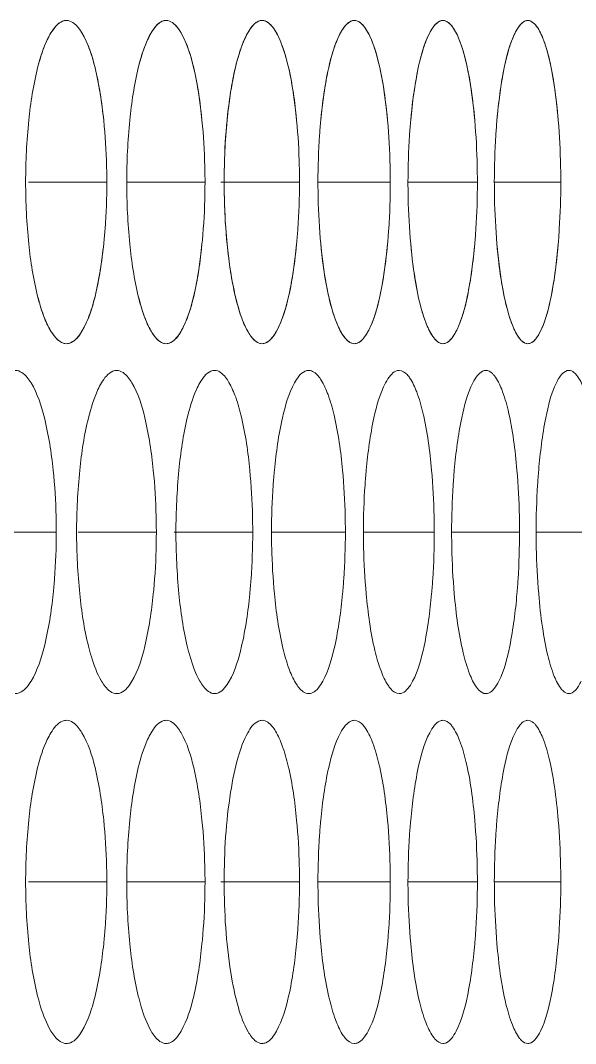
# Model space of a CAD drawing. Header units: millimetres. Extents: x 1177 to 4147, y 93 to 2194.
# Drawn here: x 2897.37 to 2907.68, y 1369.09 to 1388.08 of the extents above; entities that cross this region are included whole.
import ezdxf

# ---------------------------------------------------------------- set-up
doc = ezdxf.new("R2010")
doc.units = ezdxf.units.MM
doc.header["$LTSCALE"] = 0.1
doc.layers.add('标注', color=251, linetype='Continuous', lineweight=9)

msp = doc.modelspace()

# ---------------------------------------------------------------- linework, layer by layer
at = {"layer": '标注'}
for p, q in [((2897.516, 1385.078), (2898.97, 1385.078)), ((2897.516, 1385.078), (2898.97, 1385.078)), ((2899.337, 1385.078), (2900.794, 1385.078)), ((2899.337, 1385.078), (2900.794, 1385.078)), ((2901.089, 1385.078), (2902.549, 1385.078)), ((2901.089, 1385.078), (2902.549, 1385.078)), ((2902.892, 1385.078), (2904.235, 1385.078)), ((2902.892, 1385.078), (2904.235, 1385.078)), ((2904.564, 1385.078), (2905.853, 1385.078)), ((2904.564, 1385.078), (2905.853, 1385.078)), ((2906.168, 1385.078), (2907.402, 1385.078)), ((2906.168, 1385.078), (2907.402, 1385.078)), ((2896.581, 1378.582), (2898.032, 1378.582)), ((2898.435, 1378.582), (2899.89, 1378.582)), ((2900.221, 1378.582), (2901.68, 1378.582)), ((2902.029, 1378.582), (2903.401, 1378.582)), ((2903.736, 1378.582), (2905.053, 1378.582)), ((2905.375, 1378.582), (2906.636, 1378.582)), ((2906.944, 1378.582), (2908.15, 1378.582)), ((2897.516, 1372.087), (2898.97, 1372.087)), ((2899.337, 1372.087), (2900.794, 1372.087)), ((2901.089, 1372.087), (2902.549, 1372.087)), ((2902.892, 1372.087), (2904.235, 1372.087)), ((2904.564, 1372.087), (2905.853, 1372.087)), ((2906.168, 1372.087), (2907.402, 1372.087))]:
    msp.add_line(p, q, dxfattribs=at)
for points, knots in [([(2898.221, 1388.078), (2898.098, 1388.078), (2897.922, 1387.86), (2897.786, 1387.55), (2897.717, 1387.324), (2897.685, 1387.198)], [0, 0, 0, 0, 0.347958, 0.635186, 1, 1, 1, 1]), ([(2898.221, 1388.078), (2898.196, 1388.078), (2898.069, 1388.048), (2897.985, 1387.933), (2897.932, 1387.846)], [0, 0, 0, 0, 0.197833, 1, 1, 1, 1]), ([(2898.912, 1386.225), (2898.886, 1386.478), (2898.822, 1386.933), (2898.692, 1387.455), (2898.553, 1387.775), (2898.439, 1387.966), (2898.306, 1388.078), (2898.221, 1388.078)], [0, 0, 0, 0, 0.371587, 0.6686, 0.783763, 0.876035, 1, 1, 1, 1]), ([(2898.509, 1387.846), (2898.488, 1387.88), (2898.42, 1387.982), (2898.306, 1388.078), (2898.221, 1388.078)], [0, 0, 0, 0, 0.322669, 1, 1, 1, 1]), ([(2900.072, 1388.078), (2899.951, 1388.078), (2899.783, 1387.858), (2899.653, 1387.55), (2899.586, 1387.324), (2899.555, 1387.198)], [0, 0, 0, 0, 0.344008, 0.632418, 1, 1, 1, 1]), ([(2900.072, 1388.078), (2900.048, 1388.078), (2899.923, 1388.047), (2899.844, 1387.932), (2899.794, 1387.846)], [0, 0, 0, 0, 0.195078, 1, 1, 1, 1]), ([(2900.738, 1386.225), (2900.713, 1386.478), (2900.652, 1386.932), (2900.526, 1387.455), (2900.392, 1387.775), (2900.283, 1387.964), (2900.155, 1388.078), (2900.072, 1388.078)], [0, 0, 0, 0, 0.373536, 0.671578, 0.786749, 0.87859, 1, 1, 1, 1]), ([(2900.349, 1387.846), (2900.329, 1387.88), (2900.265, 1387.981), (2900.155, 1388.078), (2900.072, 1388.078)], [0, 0, 0, 0, 0.32596, 1, 1, 1, 1]), ([(2901.855, 1388.078), (2901.737, 1388.078), (2901.575, 1387.855), (2901.451, 1387.55), (2901.345, 1387.174), (2901.262, 1386.726), (2901.175, 1386.018), (2901.15, 1385.461), (2901.15, 1385.078)], [0, 0, 0, 0, 0.111545, 0.206545, 0.328035, 0.473731, 0.638415, 1, 1, 1, 1]), ([(2901.855, 1388.078), (2901.832, 1388.078), (2901.71, 1388.046), (2901.635, 1387.931), (2901.587, 1387.846)], [0, 0, 0, 0, 0.192149, 1, 1, 1, 1]), ([(2902.496, 1386.225), (2902.472, 1386.478), (2902.412, 1386.932), (2902.292, 1387.454), (2902.163, 1387.775), (2902.059, 1387.962), (2901.935, 1388.078), (2901.855, 1388.078)], [0, 0, 0, 0, 0.375478, 0.674554, 0.789741, 0.881162, 1, 1, 1, 1]), ([(2902.104, 1387.876), (2902.086, 1387.906), (2902.027, 1387.994), (2901.928, 1388.078), (2901.855, 1388.078)], [0, 0, 0, 0, 0.323826, 1, 1, 1, 1]), ([(2903.569, 1388.078), (2903.49, 1388.078), (2903.371, 1387.961), (2903.271, 1387.775), (2903.145, 1387.453), (2903.027, 1386.932), (2902.968, 1386.478), (2902.944, 1386.225)], [0, 0, 0, 0, 0.116497, 0.207648, 0.322936, 0.622968, 1, 1, 1, 1]), ([(2903.569, 1388.078), (2903.546, 1388.078), (2903.482, 1388.061), (2903.39, 1387.978), (2903.338, 1387.895), (2903.311, 1387.846)], [0, 0, 0, 0, 0.187277, 0.53264, 1, 1, 1, 1]), ([(2904.184, 1386.225), (2904.161, 1386.478), (2904.104, 1386.931), (2903.989, 1387.453), (2903.865, 1387.775), (2903.766, 1387.961), (2903.647, 1388.078), (2903.569, 1388.078)], [0, 0, 0, 0, 0.377411, 0.677525, 0.792735, 0.883746, 1, 1, 1, 1]), ([(2903.782, 1387.918), (2903.766, 1387.942), (2903.714, 1388.014), (2903.63, 1388.078), (2903.569, 1388.078)], [0, 0, 0, 0, 0.31799, 1, 1, 1, 1]), ([(2905.214, 1388.078), (2905.138, 1388.078), (2905.023, 1387.959), (2904.928, 1387.774), (2904.807, 1387.452), (2904.694, 1386.931), (2904.638, 1386.478), (2904.615, 1386.225)], [0, 0, 0, 0, 0.113909, 0.204659, 0.319975, 0.621044, 1, 1, 1, 1]), ([(2905.214, 1388.078), (2905.192, 1388.078), (2905.13, 1388.061), (2905.042, 1387.977), (2904.993, 1387.895), (2904.967, 1387.846)], [0, 0, 0, 0, 0.184004, 0.528262, 1, 1, 1, 1]), ([(2905.804, 1386.225), (2905.782, 1386.478), (2905.727, 1386.931), (2905.617, 1387.452), (2905.498, 1387.774), (2905.404, 1387.959), (2905.29, 1388.078), (2905.214, 1388.078)], [0, 0, 0, 0, 0.379331, 0.680485, 0.795727, 0.886339, 1, 1, 1, 1]), ([(2905.391, 1387.958), (2905.378, 1387.976), (2905.333, 1388.032), (2905.264, 1388.078), (2905.214, 1388.078)], [0, 0, 0, 0, 0.310426, 1, 1, 1, 1]), ([(2906.79, 1388.078), (2906.716, 1388.078), (2906.607, 1387.957), (2906.517, 1387.774), (2906.4, 1387.452), (2906.292, 1386.931), (2906.238, 1386.478), (2906.217, 1386.225)], [0, 0, 0, 0, 0.111317, 0.201676, 0.317029, 0.619135, 1, 1, 1, 1]), ([(2906.79, 1388.078), (2906.77, 1388.078), (2906.709, 1388.06), (2906.625, 1387.976), (2906.578, 1387.895), (2906.554, 1387.846)], [0, 0, 0, 0, 0.180528, 0.523661, 1, 1, 1, 1]), ([(2907.355, 1386.225), (2907.334, 1386.478), (2907.281, 1386.931), (2907.176, 1387.451), (2907.062, 1387.774), (2906.973, 1387.956), (2906.864, 1388.078), (2906.79, 1388.078)], [0, 0, 0, 0, 0.381235, 0.683429, 0.79871, 0.888936, 1, 1, 1, 1]), ([(2906.932, 1387.995), (2906.921, 1388.007), (2906.883, 1388.047), (2906.829, 1388.078), (2906.79, 1388.078)], [0, 0, 0, 0, 0.300787, 1, 1, 1, 1]), ([(2897.932, 1387.846), (2897.907, 1387.805), (2897.799, 1387.6), (2897.73, 1387.376), (2897.685, 1387.198)], [0, 0, 0, 0, 0.205443, 1, 1, 1, 1]), ([(2898.912, 1386.225), (2898.879, 1386.552), (2898.796, 1387.104), (2898.628, 1387.648), (2898.509, 1387.846)], [0, 0, 0, 0, 0.588138, 1, 1, 1, 1]), ([(2899.794, 1387.846), (2899.77, 1387.805), (2899.665, 1387.599), (2899.599, 1387.376), (2899.555, 1387.198)], [0, 0, 0, 0, 0.204755, 1, 1, 1, 1]), ([(2900.738, 1386.225), (2900.706, 1386.552), (2900.626, 1387.103), (2900.464, 1387.647), (2900.349, 1387.846)], [0, 0, 0, 0, 0.588987, 1, 1, 1, 1]), ([(2901.587, 1387.846), (2901.507, 1387.705), (2901.379, 1387.339), (2901.196, 1386.417), (2901.15, 1385.635), (2901.15, 1385.078)], [0, 0, 0, 0, 0.171591, 0.407652, 1, 1, 1, 1]), ([(2902.496, 1386.225), (2902.464, 1386.561), (2902.401, 1387.028), (2902.247, 1387.577), (2902.156, 1387.79), (2902.104, 1387.876)], [0, 0, 0, 0, 0.594383, 0.823753, 1, 1, 1, 1]), ([(2903.311, 1387.846), (2903.202, 1387.646), (2903.051, 1387.101), (2902.975, 1386.552), (2902.944, 1386.225)], [0, 0, 0, 0, 0.409673, 1, 1, 1, 1]), ([(2904.184, 1386.225), (2904.152, 1386.576), (2904.09, 1387.06), (2903.931, 1387.622), (2903.836, 1387.836), (2903.782, 1387.918)], [0, 0, 0, 0, 0.603559, 0.830818, 1, 1, 1, 1]), ([(2904.967, 1387.846), (2904.862, 1387.645), (2904.717, 1387.1), (2904.644, 1386.551), (2904.615, 1386.225)], [0, 0, 0, 0, 0.408883, 1, 1, 1, 1]), ([(2905.804, 1386.225), (2905.772, 1386.591), (2905.71, 1387.092), (2905.546, 1387.668), (2905.448, 1387.881), (2905.391, 1387.958)], [0, 0, 0, 0, 0.613931, 0.838792, 1, 1, 1, 1]), ([(2906.554, 1387.846), (2906.453, 1387.644), (2906.315, 1387.099), (2906.245, 1386.551), (2906.217, 1386.225)], [0, 0, 0, 0, 0.408118, 1, 1, 1, 1]), ([(2907.355, 1386.225), (2907.337, 1386.431), (2907.296, 1386.812), (2907.205, 1387.324), (2907.092, 1387.712), (2906.992, 1387.924), (2906.932, 1387.995)], [0, 0, 0, 0, 0.338668, 0.625811, 0.847843, 1, 1, 1, 1]), ([(2897.685, 1387.198), (2897.604, 1386.879), (2897.497, 1386.172), (2897.462, 1385.46), (2897.462, 1385.078)], [0, 0, 0, 0, 0.462235, 1, 1, 1, 1]), ([(2897.685, 1387.198), (2897.604, 1386.879), (2897.497, 1386.172), (2897.462, 1385.46), (2897.462, 1385.078)], [0, 0, 0, 0, 0.462235, 1, 1, 1, 1]), ([(2899.555, 1387.198), (2899.477, 1386.879), (2899.375, 1386.172), (2899.34, 1385.46), (2899.34, 1385.078)], [0, 0, 0, 0, 0.462016, 1, 1, 1, 1]), ([(2899.555, 1387.198), (2899.477, 1386.879), (2899.375, 1386.172), (2899.34, 1385.46), (2899.34, 1385.078)], [0, 0, 0, 0, 0.462016, 1, 1, 1, 1]), ([(2898.97, 1385.078), (2898.97, 1385.176), (2898.965, 1385.558), (2898.942, 1385.941), (2898.912, 1386.225)], [0, 0, 0, 0, 0.255777, 1, 1, 1, 1]), ([(2898.97, 1385.078), (2898.97, 1385.176), (2898.965, 1385.558), (2898.942, 1385.941), (2898.912, 1386.225)], [0, 0, 0, 0, 0.255777, 1, 1, 1, 1]), ([(2900.794, 1385.078), (2900.794, 1385.176), (2900.789, 1385.558), (2900.766, 1385.941), (2900.738, 1386.225)], [0, 0, 0, 0, 0.255803, 1, 1, 1, 1]), ([(2900.794, 1385.078), (2900.794, 1385.176), (2900.789, 1385.558), (2900.766, 1385.941), (2900.738, 1386.225)], [0, 0, 0, 0, 0.255803, 1, 1, 1, 1]), ([(2902.549, 1385.078), (2902.549, 1385.176), (2902.544, 1385.558), (2902.523, 1385.941), (2902.496, 1386.225)], [0, 0, 0, 0, 0.255828, 1, 1, 1, 1]), ([(2902.549, 1385.078), (2902.549, 1385.176), (2902.544, 1385.558), (2902.523, 1385.941), (2902.496, 1386.225)], [0, 0, 0, 0, 0.255828, 1, 1, 1, 1]), ([(2902.944, 1386.225), (2902.936, 1386.133), (2902.905, 1385.751), (2902.892, 1385.368), (2902.892, 1385.078)], [0, 0, 0, 0, 0.242063, 1, 1, 1, 1]), ([(2902.944, 1386.225), (2902.936, 1386.133), (2902.905, 1385.751), (2902.892, 1385.368), (2902.892, 1385.078)], [0, 0, 0, 0, 0.242063, 1, 1, 1, 1]), ([(2904.235, 1385.078), (2904.235, 1385.176), (2904.231, 1385.558), (2904.21, 1385.941), (2904.184, 1386.225)], [0, 0, 0, 0, 0.255852, 1, 1, 1, 1]), ([(2904.235, 1385.078), (2904.235, 1385.176), (2904.231, 1385.558), (2904.21, 1385.941), (2904.184, 1386.225)], [0, 0, 0, 0, 0.255852, 1, 1, 1, 1]), ([(2904.615, 1386.225), (2904.606, 1386.133), (2904.577, 1385.751), (2904.564, 1385.368), (2904.564, 1385.078)], [0, 0, 0, 0, 0.242024, 1, 1, 1, 1]), ([(2904.615, 1386.225), (2904.606, 1386.133), (2904.577, 1385.751), (2904.564, 1385.368), (2904.564, 1385.078)], [0, 0, 0, 0, 0.242024, 1, 1, 1, 1]), ([(2905.853, 1385.078), (2905.853, 1385.176), (2905.849, 1385.558), (2905.829, 1385.941), (2905.804, 1386.225)], [0, 0, 0, 0, 0.255875, 1, 1, 1, 1]), ([(2905.853, 1385.078), (2905.853, 1385.176), (2905.849, 1385.558), (2905.829, 1385.941), (2905.804, 1386.225)], [0, 0, 0, 0, 0.255875, 1, 1, 1, 1]), ([(2906.217, 1386.225), (2906.209, 1386.133), (2906.18, 1385.751), (2906.168, 1385.368), (2906.168, 1385.078)], [0, 0, 0, 0, 0.241986, 1, 1, 1, 1]), ([(2906.217, 1386.225), (2906.209, 1386.133), (2906.18, 1385.751), (2906.168, 1385.368), (2906.168, 1385.078)], [0, 0, 0, 0, 0.241986, 1, 1, 1, 1]), ([(2907.402, 1385.078), (2907.402, 1385.176), (2907.398, 1385.558), (2907.379, 1385.941), (2907.355, 1386.225)], [0, 0, 0, 0, 0.255897, 1, 1, 1, 1]), ([(2907.402, 1385.078), (2907.402, 1385.176), (2907.398, 1385.558), (2907.379, 1385.941), (2907.355, 1386.225)], [0, 0, 0, 0, 0.255897, 1, 1, 1, 1]), ([(2897.462, 1385.078), (2897.462, 1384.695), (2897.497, 1383.983), (2897.604, 1383.276), (2897.685, 1382.957)], [0, 0, 0, 0, 0.537765, 1, 1, 1, 1]), ([(2897.462, 1385.078), (2897.462, 1384.695), (2897.497, 1383.983), (2897.604, 1383.276), (2897.685, 1382.957)], [0, 0, 0, 0, 0.537765, 1, 1, 1, 1]), ([(2898.912, 1383.93), (2898.922, 1384.023), (2898.956, 1384.404), (2898.97, 1384.787), (2898.97, 1385.078)], [0, 0, 0, 0, 0.242158, 1, 1, 1, 1]), ([(2898.912, 1383.93), (2898.922, 1384.023), (2898.956, 1384.404), (2898.97, 1384.787), (2898.97, 1385.078)], [0, 0, 0, 0, 0.242158, 1, 1, 1, 1]), ([(2899.34, 1385.078), (2899.34, 1384.695), (2899.375, 1383.983), (2899.477, 1383.276), (2899.555, 1382.957)], [0, 0, 0, 0, 0.537984, 1, 1, 1, 1]), ([(2899.34, 1385.078), (2899.34, 1384.695), (2899.375, 1383.983), (2899.477, 1383.276), (2899.555, 1382.957)], [0, 0, 0, 0, 0.537984, 1, 1, 1, 1]), ([(2900.738, 1383.93), (2900.747, 1384.023), (2900.78, 1384.404), (2900.794, 1384.787), (2900.794, 1385.078)], [0, 0, 0, 0, 0.242115, 1, 1, 1, 1]), ([(2900.738, 1383.93), (2900.747, 1384.023), (2900.78, 1384.404), (2900.794, 1384.787), (2900.794, 1385.078)], [0, 0, 0, 0, 0.242115, 1, 1, 1, 1]), ([(2901.15, 1385.078), (2901.15, 1384.516), (2901.197, 1383.728), (2901.383, 1382.801), (2901.513, 1382.435), (2901.594, 1382.297)], [0, 0, 0, 0, 0.594289, 0.829953, 1, 1, 1, 1]), ([(2901.15, 1385.078), (2901.15, 1384.695), (2901.175, 1384.137), (2901.262, 1383.429), (2901.345, 1382.981), (2901.451, 1382.606), (2901.575, 1382.3), (2901.737, 1382.078), (2901.855, 1382.078)], [0, 0, 0, 0, 0.361585, 0.526269, 0.671965, 0.793455, 0.888455, 1, 1, 1, 1]), ([(2902.496, 1383.93), (2902.504, 1384.023), (2902.536, 1384.404), (2902.549, 1384.787), (2902.549, 1385.078)], [0, 0, 0, 0, 0.242073, 1, 1, 1, 1]), ([(2902.496, 1383.93), (2902.504, 1384.023), (2902.536, 1384.404), (2902.549, 1384.787), (2902.549, 1385.078)], [0, 0, 0, 0, 0.242073, 1, 1, 1, 1]), ([(2902.892, 1385.078), (2902.892, 1384.98), (2902.896, 1384.597), (2902.917, 1384.214), (2902.944, 1383.93)], [0, 0, 0, 0, 0.255833, 1, 1, 1, 1]), ([(2902.892, 1385.078), (2902.892, 1384.98), (2902.896, 1384.597), (2902.917, 1384.214), (2902.944, 1383.93)], [0, 0, 0, 0, 0.255833, 1, 1, 1, 1]), ([(2904.184, 1383.93), (2904.193, 1384.023), (2904.223, 1384.404), (2904.235, 1384.787), (2904.235, 1385.078)], [0, 0, 0, 0, 0.242033, 1, 1, 1, 1]), ([(2904.184, 1383.93), (2904.193, 1384.023), (2904.223, 1384.404), (2904.235, 1384.787), (2904.235, 1385.078)], [0, 0, 0, 0, 0.242033, 1, 1, 1, 1]), ([(2904.564, 1385.078), (2904.564, 1384.98), (2904.569, 1384.597), (2904.589, 1384.214), (2904.615, 1383.93)], [0, 0, 0, 0, 0.255857, 1, 1, 1, 1]), ([(2904.564, 1385.078), (2904.564, 1384.98), (2904.569, 1384.597), (2904.589, 1384.214), (2904.615, 1383.93)], [0, 0, 0, 0, 0.255857, 1, 1, 1, 1]), ([(2905.804, 1383.93), (2905.812, 1384.023), (2905.841, 1384.404), (2905.853, 1384.787), (2905.853, 1385.078)], [0, 0, 0, 0, 0.241995, 1, 1, 1, 1]), ([(2905.804, 1383.93), (2905.812, 1384.023), (2905.841, 1384.404), (2905.853, 1384.787), (2905.853, 1385.078)], [0, 0, 0, 0, 0.241995, 1, 1, 1, 1]), ([(2906.168, 1385.078), (2906.168, 1384.98), (2906.172, 1384.597), (2906.192, 1384.214), (2906.217, 1383.93)], [0, 0, 0, 0, 0.25588, 1, 1, 1, 1]), ([(2906.168, 1385.078), (2906.168, 1384.98), (2906.172, 1384.597), (2906.192, 1384.214), (2906.217, 1383.93)], [0, 0, 0, 0, 0.25588, 1, 1, 1, 1]), ([(2907.355, 1383.93), (2907.363, 1384.023), (2907.39, 1384.404), (2907.402, 1384.787), (2907.402, 1385.078)], [0, 0, 0, 0, 0.241958, 1, 1, 1, 1]), ([(2907.355, 1383.93), (2907.363, 1384.023), (2907.39, 1384.404), (2907.402, 1384.787), (2907.402, 1385.078)], [0, 0, 0, 0, 0.241958, 1, 1, 1, 1]), ([(2898.221, 1382.078), (2898.306, 1382.078), (2898.439, 1382.189), (2898.553, 1382.38), (2898.692, 1382.7), (2898.822, 1383.222), (2898.886, 1383.677), (2898.912, 1383.93)], [0, 0, 0, 0, 0.123965, 0.216237, 0.3314, 0.628413, 1, 1, 1, 1]), ([(2898.509, 1382.309), (2898.628, 1382.507), (2898.796, 1383.051), (2898.879, 1383.603), (2898.912, 1383.93)], [0, 0, 0, 0, 0.411862, 1, 1, 1, 1]), ([(2900.072, 1382.078), (2900.155, 1382.078), (2900.283, 1382.191), (2900.392, 1382.38), (2900.526, 1382.701), (2900.652, 1383.223), (2900.713, 1383.677), (2900.738, 1383.93)], [0, 0, 0, 0, 0.12141, 0.213251, 0.328422, 0.626464, 1, 1, 1, 1]), ([(2900.349, 1382.309), (2900.464, 1382.508), (2900.626, 1383.052), (2900.706, 1383.603), (2900.738, 1383.93)], [0, 0, 0, 0, 0.411013, 1, 1, 1, 1]), ([(2901.855, 1382.078), (2901.935, 1382.078), (2902.059, 1382.193), (2902.163, 1382.38), (2902.292, 1382.701), (2902.412, 1383.223), (2902.472, 1383.677), (2902.496, 1383.93)], [0, 0, 0, 0, 0.118838, 0.210259, 0.325446, 0.624522, 1, 1, 1, 1]), ([(2902.121, 1382.309), (2902.233, 1382.509), (2902.388, 1383.053), (2902.465, 1383.603), (2902.496, 1383.93)], [0, 0, 0, 0, 0.410186, 1, 1, 1, 1]), ([(2902.944, 1383.93), (2902.977, 1383.585), (2903.04, 1383.108), (2903.198, 1382.551), (2903.291, 1382.337), (2903.344, 1382.253)], [0, 0, 0, 0, 0.599914, 0.828052, 1, 1, 1, 1]), ([(2902.944, 1383.93), (2902.968, 1383.677), (2903.027, 1383.223), (2903.145, 1382.702), (2903.271, 1382.381), (2903.371, 1382.195), (2903.49, 1382.078), (2903.569, 1382.078)], [0, 0, 0, 0, 0.377032, 0.677064, 0.792352, 0.883503, 1, 1, 1, 1]), ([(2903.569, 1382.078), (2903.647, 1382.078), (2903.766, 1382.195), (2903.865, 1382.381), (2903.989, 1382.702), (2904.104, 1383.224), (2904.161, 1383.677), (2904.184, 1383.93)], [0, 0, 0, 0, 0.116254, 0.207265, 0.322475, 0.622589, 1, 1, 1, 1]), ([(2903.825, 1382.309), (2903.932, 1382.51), (2904.08, 1383.054), (2904.154, 1383.604), (2904.184, 1383.93)], [0, 0, 0, 0, 0.409381, 1, 1, 1, 1]), ([(2904.615, 1383.93), (2904.647, 1383.57), (2904.71, 1383.075), (2904.873, 1382.505), (2904.97, 1382.291), (2905.026, 1382.211)], [0, 0, 0, 0, 0.60993, 0.835766, 1, 1, 1, 1]), ([(2904.615, 1383.93), (2904.638, 1383.677), (2904.694, 1383.224), (2904.807, 1382.703), (2904.928, 1382.381), (2905.023, 1382.196), (2905.138, 1382.078), (2905.214, 1382.078)], [0, 0, 0, 0, 0.378956, 0.680025, 0.795341, 0.886091, 1, 1, 1, 1]), ([(2905.214, 1382.078), (2905.29, 1382.078), (2905.404, 1382.197), (2905.498, 1382.381), (2905.617, 1382.703), (2905.727, 1383.224), (2905.782, 1383.677), (2905.804, 1383.93)], [0, 0, 0, 0, 0.113661, 0.204273, 0.319515, 0.620669, 1, 1, 1, 1]), ([(2905.46, 1382.309), (2905.563, 1382.511), (2905.705, 1383.055), (2905.775, 1383.604), (2905.804, 1383.93)], [0, 0, 0, 0, 0.4086, 1, 1, 1, 1]), ([(2906.217, 1383.93), (2906.249, 1383.555), (2906.312, 1383.042), (2906.48, 1382.459), (2906.579, 1382.247), (2906.638, 1382.173)], [0, 0, 0, 0, 0.621267, 0.84448, 1, 1, 1, 1]), ([(2906.217, 1383.93), (2906.238, 1383.677), (2906.292, 1383.224), (2906.4, 1382.704), (2906.517, 1382.381), (2906.607, 1382.199), (2906.716, 1382.078), (2906.79, 1382.078)], [0, 0, 0, 0, 0.380865, 0.682971, 0.798324, 0.888683, 1, 1, 1, 1]), ([(2906.79, 1382.078), (2906.864, 1382.078), (2906.973, 1382.199), (2907.062, 1382.381), (2907.176, 1382.704), (2907.281, 1383.224), (2907.334, 1383.677), (2907.355, 1383.93)], [0, 0, 0, 0, 0.111064, 0.20129, 0.316571, 0.618765, 1, 1, 1, 1]), ([(2907.025, 1382.309), (2907.125, 1382.512), (2907.26, 1383.056), (2907.327, 1383.604), (2907.355, 1383.93)], [0, 0, 0, 0, 0.407843, 1, 1, 1, 1]), ([(2897.685, 1382.957), (2897.702, 1382.891), (2897.764, 1382.668), (2897.847, 1382.449), (2897.932, 1382.309)], [0, 0, 0, 0, 0.294624, 1, 1, 1, 1]), ([(2897.685, 1382.957), (2897.717, 1382.831), (2897.786, 1382.605), (2897.922, 1382.295), (2898.098, 1382.078), (2898.221, 1382.078)], [0, 0, 0, 0, 0.364814, 0.652042, 1, 1, 1, 1]), ([(2899.555, 1382.957), (2899.572, 1382.891), (2899.632, 1382.669), (2899.711, 1382.449), (2899.794, 1382.309)], [0, 0, 0, 0, 0.295217, 1, 1, 1, 1]), ([(2899.555, 1382.957), (2899.586, 1382.831), (2899.653, 1382.606), (2899.783, 1382.298), (2899.951, 1382.078), (2900.072, 1382.078)], [0, 0, 0, 0, 0.367582, 0.655992, 1, 1, 1, 1]), ([(2897.932, 1382.309), (2897.953, 1382.275), (2898.022, 1382.173), (2898.136, 1382.078), (2898.221, 1382.078)], [0, 0, 0, 0, 0.32265, 1, 1, 1, 1]), ([(2898.221, 1382.078), (2898.246, 1382.078), (2898.373, 1382.107), (2898.456, 1382.222), (2898.509, 1382.309)], [0, 0, 0, 0, 0.19816, 1, 1, 1, 1]), ([(2899.794, 1382.309), (2899.814, 1382.275), (2899.879, 1382.174), (2899.989, 1382.078), (2900.072, 1382.078)], [0, 0, 0, 0, 0.325919, 1, 1, 1, 1]), ([(2900.072, 1382.078), (2900.096, 1382.078), (2900.221, 1382.108), (2900.299, 1382.223), (2900.349, 1382.309)], [0, 0, 0, 0, 0.195393, 1, 1, 1, 1]), ([(2901.594, 1382.297), (2901.613, 1382.264), (2901.674, 1382.169), (2901.777, 1382.078), (2901.855, 1382.078)], [0, 0, 0, 0, 0.327099, 1, 1, 1, 1]), ([(2901.855, 1382.078), (2901.878, 1382.078), (2902, 1382.109), (2902.074, 1382.224), (2902.121, 1382.309)], [0, 0, 0, 0, 0.19245, 1, 1, 1, 1]), ([(2903.344, 1382.253), (2903.361, 1382.227), (2903.415, 1382.149), (2903.503, 1382.078), (2903.569, 1382.078)], [0, 0, 0, 0, 0.321831, 1, 1, 1, 1]), ([(2903.569, 1382.078), (2903.591, 1382.078), (2903.655, 1382.094), (2903.747, 1382.177), (2903.798, 1382.26), (2903.825, 1382.309)], [0, 0, 0, 0, 0.187539, 0.532699, 1, 1, 1, 1]), ([(2905.026, 1382.211), (2905.04, 1382.191), (2905.087, 1382.13), (2905.16, 1382.078), (2905.214, 1382.078)], [0, 0, 0, 0, 0.31493, 1, 1, 1, 1]), ([(2905.214, 1382.078), (2905.236, 1382.078), (2905.298, 1382.094), (2905.385, 1382.178), (2905.434, 1382.26), (2905.46, 1382.309)], [0, 0, 0, 0, 0.18425, 0.528295, 1, 1, 1, 1]), ([(2906.638, 1382.173), (2906.649, 1382.159), (2906.689, 1382.113), (2906.748, 1382.078), (2906.79, 1382.078)], [0, 0, 0, 0, 0.306013, 1, 1, 1, 1]), ([(2906.79, 1382.078), (2906.811, 1382.078), (2906.871, 1382.095), (2906.954, 1382.179), (2907.001, 1382.26), (2907.025, 1382.309)], [0, 0, 0, 0, 0.180756, 0.523667, 1, 1, 1, 1]), ([(2897.563, 1381.351), (2897.541, 1381.385), (2897.472, 1381.488), (2897.356, 1381.582), (2897.27, 1381.582)], [0, 0, 0, 0, 0.321082, 1, 1, 1, 1]), ([(2899.155, 1381.582), (2899.131, 1381.582), (2899.005, 1381.552), (2898.923, 1381.437), (2898.871, 1381.351)], [0, 0, 0, 0, 0.196477, 1, 1, 1, 1]), ([(2899.437, 1381.351), (2899.417, 1381.385), (2899.351, 1381.486), (2899.239, 1381.582), (2899.155, 1381.582)], [0, 0, 0, 0, 0.324295, 1, 1, 1, 1]), ([(2900.972, 1381.582), (2900.948, 1381.582), (2900.825, 1381.552), (2900.748, 1381.436), (2900.699, 1381.351)], [0, 0, 0, 0, 0.193636, 1, 1, 1, 1]), ([(2901.239, 1381.359), (2901.22, 1381.392), (2901.158, 1381.489), (2901.052, 1381.582), (2900.972, 1381.582)], [0, 0, 0, 0, 0.326204, 1, 1, 1, 1]), ([(2902.72, 1381.582), (2902.698, 1381.582), (2902.577, 1381.551), (2902.505, 1381.436), (2902.458, 1381.351)], [0, 0, 0, 0, 0.190615, 1, 1, 1, 1]), ([(2902.951, 1381.402), (2902.934, 1381.429), (2902.879, 1381.509), (2902.788, 1381.582), (2902.72, 1381.582)], [0, 0, 0, 0, 0.321102, 1, 1, 1, 1]), ([(2904.4, 1381.582), (2904.378, 1381.582), (2904.315, 1381.566), (2904.225, 1381.482), (2904.174, 1381.4), (2904.148, 1381.351)], [0, 0, 0, 0, 0.185665, 0.530478, 1, 1, 1, 1]), ([(2904.595, 1381.444), (2904.58, 1381.465), (2904.532, 1381.528), (2904.456, 1381.582), (2904.4, 1381.582)], [0, 0, 0, 0, 0.314447, 1, 1, 1, 1]), ([(2906.011, 1381.582), (2905.99, 1381.582), (2905.928, 1381.565), (2905.843, 1381.481), (2905.794, 1381.4), (2905.769, 1381.351)], [0, 0, 0, 0, 0.182292, 0.52599, 1, 1, 1, 1]), ([(2906.17, 1381.482), (2906.158, 1381.497), (2906.117, 1381.545), (2906.055, 1381.582), (2906.011, 1381.582)], [0, 0, 0, 0, 0.305886, 1, 1, 1, 1]), ([(2907.553, 1381.582), (2907.509, 1381.582), (2907.404, 1381.512), (2907.351, 1381.412), (2907.321, 1381.351)], [0, 0, 0, 0, 0.389659, 1, 1, 1, 1]), ([(2907.677, 1381.516), (2907.667, 1381.526), (2907.633, 1381.559), (2907.586, 1381.582), (2907.553, 1381.582)], [0, 0, 0, 0, 0.295107, 1, 1, 1, 1]), ([(2903.349, 1379.73), (2903.316, 1380.073), (2903.254, 1380.549), (2903.098, 1381.104), (2903.004, 1381.318), (2902.951, 1381.402)], [0, 0, 0, 0, 0.598831, 0.827178, 1, 1, 1, 1]), ([(2905.003, 1379.73), (2904.971, 1380.088), (2904.909, 1380.581), (2904.747, 1381.15), (2904.651, 1381.363), (2904.595, 1381.444)], [0, 0, 0, 0, 0.608586, 0.834685, 1, 1, 1, 1]), ([(2906.588, 1379.73), (2906.556, 1380.103), (2906.495, 1380.614), (2906.328, 1381.195), (2906.229, 1381.407), (2906.17, 1381.482)], [0, 0, 0, 0, 0.619614, 0.843153, 1, 1, 1, 1]), ([(2908.104, 1379.73), (2908.087, 1379.941), (2908.045, 1380.33), (2907.954, 1380.85), (2907.84, 1381.239), (2907.739, 1381.449), (2907.677, 1381.516)], [0, 0, 0, 0, 0.343252, 0.632232, 0.852748, 1, 1, 1, 1]), ([(2897.974, 1379.73), (2897.94, 1380.057), (2897.855, 1380.609), (2897.683, 1381.154), (2897.563, 1381.351)], [0, 0, 0, 0, 0.587706, 1, 1, 1, 1]), ([(2898.871, 1381.351), (2898.847, 1381.31), (2898.741, 1381.104), (2898.673, 1380.881), (2898.629, 1380.703)], [0, 0, 0, 0, 0.205098, 1, 1, 1, 1]), ([(2899.834, 1379.73), (2899.801, 1380.057), (2899.719, 1380.608), (2899.555, 1381.153), (2899.437, 1381.351)], [0, 0, 0, 0, 0.588565, 1, 1, 1, 1]), ([(2900.699, 1381.351), (2900.675, 1381.31), (2900.573, 1381.104), (2900.508, 1380.881), (2900.465, 1380.703)], [0, 0, 0, 0, 0.204414, 1, 1, 1, 1]), ([(2901.626, 1379.73), (2901.594, 1380.059), (2901.531, 1380.518), (2901.38, 1381.059), (2901.29, 1381.272), (2901.239, 1381.359)], [0, 0, 0, 0, 0.590197, 0.820528, 1, 1, 1, 1]), ([(2902.458, 1381.351), (2902.347, 1381.151), (2902.192, 1380.607), (2902.115, 1380.057), (2902.083, 1379.73)], [0, 0, 0, 0, 0.410076, 1, 1, 1, 1]), ([(2904.148, 1381.351), (2904.041, 1381.15), (2903.893, 1380.606), (2903.818, 1380.056), (2903.788, 1379.73)], [0, 0, 0, 0, 0.409275, 1, 1, 1, 1]), ([(2905.769, 1381.351), (2905.666, 1381.149), (2905.525, 1380.605), (2905.453, 1380.056), (2905.424, 1379.73)], [0, 0, 0, 0, 0.408497, 1, 1, 1, 1]), ([(2907.321, 1381.351), (2907.222, 1381.148), (2907.088, 1380.604), (2907.019, 1380.056), (2906.992, 1379.73)], [0, 0, 0, 0, 0.407744, 1, 1, 1, 1]), ([(2898.629, 1380.703), (2898.549, 1380.384), (2898.445, 1379.677), (2898.409, 1378.965), (2898.409, 1378.582)], [0, 0, 0, 0, 0.462125, 1, 1, 1, 1]), ([(2900.465, 1380.703), (2900.388, 1380.383), (2900.288, 1379.677), (2900.254, 1378.965), (2900.254, 1378.582)], [0, 0, 0, 0, 0.461908, 1, 1, 1, 1]), ([(2898.032, 1378.582), (2898.032, 1378.68), (2898.027, 1379.063), (2898.004, 1379.446), (2897.974, 1379.73)], [0, 0, 0, 0, 0.255763, 1, 1, 1, 1]), ([(2899.89, 1378.582), (2899.89, 1378.68), (2899.885, 1379.063), (2899.863, 1379.446), (2899.834, 1379.73)], [0, 0, 0, 0, 0.25579, 1, 1, 1, 1]), ([(2901.68, 1378.582), (2901.68, 1378.68), (2901.675, 1379.063), (2901.653, 1379.446), (2901.626, 1379.73)], [0, 0, 0, 0, 0.255815, 1, 1, 1, 1]), ([(2902.083, 1379.73), (2902.074, 1379.637), (2902.043, 1379.256), (2902.029, 1378.873), (2902.029, 1378.582)], [0, 0, 0, 0, 0.242084, 1, 1, 1, 1]), ([(2903.401, 1378.582), (2903.401, 1378.68), (2903.396, 1379.063), (2903.375, 1379.446), (2903.349, 1379.73)], [0, 0, 0, 0, 0.25584, 1, 1, 1, 1]), ([(2903.788, 1379.73), (2903.78, 1379.637), (2903.749, 1379.256), (2903.736, 1378.873), (2903.736, 1378.582)], [0, 0, 0, 0, 0.242044, 1, 1, 1, 1]), ([(2905.053, 1378.582), (2905.053, 1378.68), (2905.048, 1379.063), (2905.028, 1379.446), (2905.003, 1379.73)], [0, 0, 0, 0, 0.255864, 1, 1, 1, 1]), ([(2905.424, 1379.73), (2905.416, 1379.637), (2905.387, 1379.256), (2905.375, 1378.873), (2905.375, 1378.582)], [0, 0, 0, 0, 0.242005, 1, 1, 1, 1]), ([(2906.636, 1378.582), (2906.636, 1378.68), (2906.632, 1379.063), (2906.612, 1379.446), (2906.588, 1379.73)], [0, 0, 0, 0, 0.255886, 1, 1, 1, 1]), ([(2906.992, 1379.73), (2906.984, 1379.637), (2906.956, 1379.256), (2906.944, 1378.873), (2906.944, 1378.582)], [0, 0, 0, 0, 0.241968, 1, 1, 1, 1]), ([(2897.974, 1377.435), (2897.984, 1377.527), (2898.018, 1377.909), (2898.032, 1378.292), (2898.032, 1378.582)], [0, 0, 0, 0, 0.24218, 1, 1, 1, 1]), ([(2898.409, 1378.582), (2898.409, 1378.2), (2898.445, 1377.488), (2898.549, 1376.781), (2898.629, 1376.462)], [0, 0, 0, 0, 0.537875, 1, 1, 1, 1]), ([(2899.834, 1377.435), (2899.843, 1377.527), (2899.876, 1377.909), (2899.89, 1378.292), (2899.89, 1378.582)], [0, 0, 0, 0, 0.242136, 1, 1, 1, 1]), ([(2900.254, 1378.582), (2900.254, 1378.2), (2900.288, 1377.488), (2900.388, 1376.781), (2900.465, 1376.462)], [0, 0, 0, 0, 0.538092, 1, 1, 1, 1]), ([(2901.626, 1377.435), (2901.635, 1377.527), (2901.666, 1377.909), (2901.68, 1378.292), (2901.68, 1378.582)], [0, 0, 0, 0, 0.242094, 1, 1, 1, 1]), ([(2902.029, 1378.582), (2902.029, 1378.484), (2902.034, 1378.102), (2902.056, 1377.719), (2902.083, 1377.435)], [0, 0, 0, 0, 0.25582, 1, 1, 1, 1]), ([(2903.349, 1377.435), (2903.357, 1377.527), (2903.388, 1377.909), (2903.401, 1378.292), (2903.401, 1378.582)], [0, 0, 0, 0, 0.242053, 1, 1, 1, 1]), ([(2903.736, 1378.582), (2903.736, 1378.484), (2903.741, 1378.102), (2903.762, 1377.719), (2903.788, 1377.435)], [0, 0, 0, 0, 0.255845, 1, 1, 1, 1]), ([(2905.003, 1377.435), (2905.011, 1377.527), (2905.04, 1377.909), (2905.053, 1378.292), (2905.053, 1378.582)], [0, 0, 0, 0, 0.242014, 1, 1, 1, 1]), ([(2905.375, 1378.582), (2905.375, 1378.484), (2905.379, 1378.102), (2905.399, 1377.719), (2905.424, 1377.435)], [0, 0, 0, 0, 0.255868, 1, 1, 1, 1]), ([(2906.588, 1377.435), (2906.596, 1377.527), (2906.624, 1377.909), (2906.636, 1378.292), (2906.636, 1378.582)], [0, 0, 0, 0, 0.241977, 1, 1, 1, 1]), ([(2906.944, 1378.582), (2906.944, 1378.484), (2906.948, 1378.102), (2906.967, 1377.719), (2906.992, 1377.435)], [0, 0, 0, 0, 0.255891, 1, 1, 1, 1]), ([(2897.563, 1375.814), (2897.683, 1376.011), (2897.855, 1376.555), (2897.94, 1377.108), (2897.974, 1377.435)], [0, 0, 0, 0, 0.412294, 1, 1, 1, 1]), ([(2899.437, 1375.814), (2899.555, 1376.012), (2899.719, 1376.557), (2899.801, 1377.108), (2899.834, 1377.435)], [0, 0, 0, 0, 0.411435, 1, 1, 1, 1]), ([(2901.244, 1375.814), (2901.357, 1376.013), (2901.515, 1376.558), (2901.594, 1377.108), (2901.626, 1377.435)], [0, 0, 0, 0, 0.410597, 1, 1, 1, 1]), ([(2902.083, 1377.435), (2902.116, 1377.097), (2902.179, 1376.628), (2902.334, 1376.079), (2902.426, 1375.865), (2902.478, 1375.779)], [0, 0, 0, 0, 0.595352, 0.824536, 1, 1, 1, 1]), ([(2902.982, 1375.814), (2903.091, 1376.014), (2903.243, 1376.559), (2903.318, 1377.108), (2903.349, 1377.435)], [0, 0, 0, 0, 0.409781, 1, 1, 1, 1]), ([(2903.788, 1377.435), (2903.821, 1377.082), (2903.884, 1376.596), (2904.044, 1376.033), (2904.139, 1375.819), (2904.194, 1375.737)], [0, 0, 0, 0, 0.604767, 0.831791, 1, 1, 1, 1]), ([(2904.651, 1375.814), (2904.756, 1376.015), (2904.901, 1376.56), (2904.974, 1377.108), (2905.003, 1377.435)], [0, 0, 0, 0, 0.408988, 1, 1, 1, 1]), ([(2905.424, 1377.435), (2905.457, 1377.067), (2905.52, 1376.563), (2905.685, 1375.987), (2905.783, 1375.774), (2905.84, 1375.697)], [0, 0, 0, 0, 0.615423, 0.839991, 1, 1, 1, 1]), ([(2906.251, 1375.814), (2906.353, 1376.016), (2906.491, 1376.561), (2906.56, 1377.109), (2906.588, 1377.435)], [0, 0, 0, 0, 0.408219, 1, 1, 1, 1]), ([(2906.992, 1377.435), (2907.009, 1377.227), (2907.051, 1376.844), (2907.143, 1376.33), (2907.257, 1375.942), (2907.357, 1375.731), (2907.417, 1375.661)], [0, 0, 0, 0, 0.339935, 0.62764, 0.849308, 1, 1, 1, 1]), ([(2898.629, 1376.462), (2898.645, 1376.396), (2898.707, 1376.173), (2898.788, 1375.954), (2898.871, 1375.814)], [0, 0, 0, 0, 0.294922, 1, 1, 1, 1]), ([(2900.465, 1376.462), (2900.481, 1376.396), (2900.54, 1376.174), (2900.618, 1375.954), (2900.699, 1375.814)], [0, 0, 0, 0, 0.29551, 1, 1, 1, 1]), ([(2897.27, 1375.582), (2897.295, 1375.582), (2897.424, 1375.611), (2897.509, 1375.727), (2897.563, 1375.814)], [0, 0, 0, 0, 0.199481, 1, 1, 1, 1]), ([(2898.871, 1375.814), (2898.892, 1375.78), (2898.959, 1375.678), (2899.071, 1375.582), (2899.155, 1375.582)], [0, 0, 0, 0, 0.324264, 1, 1, 1, 1]), ([(2899.155, 1375.582), (2899.18, 1375.582), (2899.306, 1375.612), (2899.386, 1375.728), (2899.437, 1375.814)], [0, 0, 0, 0, 0.196798, 1, 1, 1, 1]), ([(2900.699, 1375.814), (2900.719, 1375.78), (2900.782, 1375.68), (2900.89, 1375.582), (2900.972, 1375.582)], [0, 0, 0, 0, 0.327612, 1, 1, 1, 1]), ([(2900.972, 1375.582), (2900.996, 1375.582), (2901.119, 1375.613), (2901.195, 1375.728), (2901.244, 1375.814)], [0, 0, 0, 0, 0.193945, 1, 1, 1, 1]), ([(2902.478, 1375.779), (2902.496, 1375.75), (2902.553, 1375.664), (2902.649, 1375.582), (2902.72, 1375.582)], [0, 0, 0, 0, 0.324647, 1, 1, 1, 1]), ([(2902.72, 1375.582), (2902.743, 1375.582), (2902.864, 1375.614), (2902.935, 1375.729), (2902.982, 1375.814)], [0, 0, 0, 0, 0.190909, 1, 1, 1, 1]), ([(2904.194, 1375.737), (2904.209, 1375.713), (2904.259, 1375.644), (2904.34, 1375.582), (2904.4, 1375.582)], [0, 0, 0, 0, 0.318608, 1, 1, 1, 1]), ([(2904.4, 1375.582), (2904.422, 1375.582), (2904.485, 1375.599), (2904.574, 1375.683), (2904.625, 1375.765), (2904.651, 1375.814)], [0, 0, 0, 0, 0.185919, 0.530524, 1, 1, 1, 1]), ([(2905.84, 1375.697), (2905.853, 1375.679), (2905.896, 1375.626), (2905.963, 1375.582), (2906.011, 1375.582)], [0, 0, 0, 0, 0.310747, 1, 1, 1, 1]), ([(2906.011, 1375.582), (2906.032, 1375.582), (2906.093, 1375.599), (2906.178, 1375.683), (2906.226, 1375.765), (2906.251, 1375.814)], [0, 0, 0, 0, 0.18253, 0.526009, 1, 1, 1, 1]), ([(2907.553, 1375.582), (2907.596, 1375.582), (2907.701, 1375.653), (2907.752, 1375.752), (2907.782, 1375.814)], [0, 0, 0, 0, 0.389686, 1, 1, 1, 1]), ([(2907.417, 1375.661), (2907.428, 1375.649), (2907.464, 1375.611), (2907.516, 1375.582), (2907.553, 1375.582)], [0, 0, 0, 0, 0.300688, 1, 1, 1, 1]), ([(2898.221, 1375.087), (2898.196, 1375.087), (2898.069, 1375.058), (2897.985, 1374.942), (2897.932, 1374.855)], [0, 0, 0, 0, 0.197833, 1, 1, 1, 1]), ([(2898.509, 1374.855), (2898.488, 1374.89), (2898.42, 1374.992), (2898.306, 1375.087), (2898.221, 1375.087)], [0, 0, 0, 0, 0.322669, 1, 1, 1, 1]), ([(2900.072, 1375.087), (2900.048, 1375.087), (2899.923, 1375.057), (2899.844, 1374.942), (2899.794, 1374.855)], [0, 0, 0, 0, 0.195078, 1, 1, 1, 1]), ([(2900.349, 1374.855), (2900.329, 1374.89), (2900.265, 1374.991), (2900.155, 1375.087), (2900.072, 1375.087)], [0, 0, 0, 0, 0.32596, 1, 1, 1, 1]), ([(2901.855, 1375.087), (2901.832, 1375.087), (2901.71, 1375.056), (2901.635, 1374.941), (2901.587, 1374.855)], [0, 0, 0, 0, 0.192149, 1, 1, 1, 1]), ([(2902.104, 1374.886), (2902.086, 1374.916), (2902.027, 1375.004), (2901.928, 1375.087), (2901.855, 1375.087)], [0, 0, 0, 0, 0.323826, 1, 1, 1, 1]), ([(2903.569, 1375.087), (2903.546, 1375.087), (2903.482, 1375.071), (2903.39, 1374.987), (2903.338, 1374.905), (2903.311, 1374.855)], [0, 0, 0, 0, 0.187277, 0.53264, 1, 1, 1, 1]), ([(2903.782, 1374.928), (2903.766, 1374.952), (2903.714, 1375.024), (2903.63, 1375.087), (2903.569, 1375.087)], [0, 0, 0, 0, 0.31799, 1, 1, 1, 1]), ([(2904.184, 1373.234), (2904.152, 1373.585), (2904.09, 1374.07), (2903.931, 1374.632), (2903.836, 1374.846), (2903.782, 1374.928)], [0, 0, 0, 0, 0.603559, 0.830818, 1, 1, 1, 1]), ([(2905.214, 1375.087), (2905.192, 1375.087), (2905.13, 1375.07), (2905.042, 1374.987), (2904.993, 1374.905), (2904.967, 1374.855)], [0, 0, 0, 0, 0.184004, 0.528262, 1, 1, 1, 1]), ([(2905.391, 1374.968), (2905.378, 1374.986), (2905.333, 1375.041), (2905.264, 1375.087), (2905.214, 1375.087)], [0, 0, 0, 0, 0.310426, 1, 1, 1, 1]), ([(2905.804, 1373.234), (2905.772, 1373.6), (2905.71, 1374.102), (2905.546, 1374.677), (2905.448, 1374.89), (2905.391, 1374.968)], [0, 0, 0, 0, 0.613931, 0.838792, 1, 1, 1, 1]), ([(2906.79, 1375.087), (2906.77, 1375.087), (2906.709, 1375.07), (2906.625, 1374.986), (2906.578, 1374.904), (2906.554, 1374.855)], [0, 0, 0, 0, 0.180528, 0.523661, 1, 1, 1, 1]), ([(2906.932, 1375.004), (2906.921, 1375.017), (2906.883, 1375.057), (2906.829, 1375.087), (2906.79, 1375.087)], [0, 0, 0, 0, 0.300787, 1, 1, 1, 1]), ([(2907.355, 1373.234), (2907.337, 1373.441), (2907.296, 1373.822), (2907.205, 1374.334), (2907.092, 1374.722), (2906.992, 1374.933), (2906.932, 1375.004)], [0, 0, 0, 0, 0.338668, 0.625811, 0.847843, 1, 1, 1, 1]), ([(2897.932, 1374.855), (2897.907, 1374.815), (2897.799, 1374.609), (2897.73, 1374.386), (2897.685, 1374.208)], [0, 0, 0, 0, 0.205443, 1, 1, 1, 1]), ([(2898.912, 1373.234), (2898.879, 1373.562), (2898.796, 1374.114), (2898.628, 1374.658), (2898.509, 1374.855)], [0, 0, 0, 0, 0.588138, 1, 1, 1, 1]), ([(2899.794, 1374.855), (2899.77, 1374.815), (2899.665, 1374.609), (2899.599, 1374.386), (2899.555, 1374.208)], [0, 0, 0, 0, 0.204755, 1, 1, 1, 1]), ([(2900.738, 1373.234), (2900.706, 1373.562), (2900.626, 1374.112), (2900.464, 1374.657), (2900.349, 1374.855)], [0, 0, 0, 0, 0.588987, 1, 1, 1, 1]), ([(2901.587, 1374.855), (2901.507, 1374.715), (2901.379, 1374.349), (2901.196, 1373.427), (2901.15, 1372.644), (2901.15, 1372.087)], [0, 0, 0, 0, 0.171591, 0.407652, 1, 1, 1, 1]), ([(2902.496, 1373.234), (2902.464, 1373.571), (2902.401, 1374.038), (2902.247, 1374.586), (2902.156, 1374.8), (2902.104, 1374.886)], [0, 0, 0, 0, 0.594383, 0.823753, 1, 1, 1, 1]), ([(2903.311, 1374.855), (2903.202, 1374.655), (2903.051, 1374.111), (2902.975, 1373.561), (2902.944, 1373.234)], [0, 0, 0, 0, 0.409673, 1, 1, 1, 1]), ([(2904.967, 1374.855), (2904.862, 1374.654), (2904.717, 1374.11), (2904.644, 1373.561), (2904.615, 1373.234)], [0, 0, 0, 0, 0.408883, 1, 1, 1, 1]), ([(2906.554, 1374.855), (2906.453, 1374.653), (2906.315, 1374.109), (2906.245, 1373.561), (2906.217, 1373.234)], [0, 0, 0, 0, 0.408118, 1, 1, 1, 1]), ([(2897.685, 1374.208), (2897.604, 1373.889), (2897.497, 1373.182), (2897.462, 1372.47), (2897.462, 1372.087)], [0, 0, 0, 0, 0.462235, 1, 1, 1, 1]), ([(2899.555, 1374.208), (2899.477, 1373.888), (2899.375, 1373.182), (2899.34, 1372.47), (2899.34, 1372.087)], [0, 0, 0, 0, 0.462016, 1, 1, 1, 1]), ([(2898.97, 1372.087), (2898.97, 1372.185), (2898.965, 1372.568), (2898.942, 1372.951), (2898.912, 1373.234)], [0, 0, 0, 0, 0.255777, 1, 1, 1, 1]), ([(2900.794, 1372.087), (2900.794, 1372.185), (2900.789, 1372.568), (2900.766, 1372.951), (2900.738, 1373.234)], [0, 0, 0, 0, 0.255803, 1, 1, 1, 1]), ([(2902.549, 1372.087), (2902.549, 1372.185), (2902.544, 1372.568), (2902.523, 1372.951), (2902.496, 1373.234)], [0, 0, 0, 0, 0.255828, 1, 1, 1, 1]), ([(2902.944, 1373.234), (2902.936, 1373.142), (2902.905, 1372.761), (2902.892, 1372.377), (2902.892, 1372.087)], [0, 0, 0, 0, 0.242063, 1, 1, 1, 1]), ([(2904.235, 1372.087), (2904.235, 1372.185), (2904.231, 1372.568), (2904.21, 1372.951), (2904.184, 1373.234)], [0, 0, 0, 0, 0.255852, 1, 1, 1, 1]), ([(2904.615, 1373.234), (2904.606, 1373.142), (2904.577, 1372.76), (2904.564, 1372.377), (2904.564, 1372.087)], [0, 0, 0, 0, 0.242024, 1, 1, 1, 1]), ([(2905.853, 1372.087), (2905.853, 1372.185), (2905.849, 1372.568), (2905.829, 1372.951), (2905.804, 1373.234)], [0, 0, 0, 0, 0.255875, 1, 1, 1, 1]), ([(2906.217, 1373.234), (2906.209, 1373.142), (2906.18, 1372.76), (2906.168, 1372.377), (2906.168, 1372.087)], [0, 0, 0, 0, 0.241986, 1, 1, 1, 1]), ([(2907.402, 1372.087), (2907.402, 1372.185), (2907.398, 1372.568), (2907.379, 1372.951), (2907.355, 1373.234)], [0, 0, 0, 0, 0.255897, 1, 1, 1, 1]), ([(2897.462, 1372.087), (2897.462, 1371.704), (2897.497, 1370.992), (2897.604, 1370.286), (2897.685, 1369.967)], [0, 0, 0, 0, 0.537765, 1, 1, 1, 1]), ([(2898.912, 1370.94), (2898.922, 1371.032), (2898.956, 1371.414), (2898.97, 1371.797), (2898.97, 1372.087)], [0, 0, 0, 0, 0.242158, 1, 1, 1, 1]), ([(2899.34, 1372.087), (2899.34, 1371.704), (2899.375, 1370.993), (2899.477, 1370.286), (2899.555, 1369.967)], [0, 0, 0, 0, 0.537984, 1, 1, 1, 1]), ([(2900.738, 1370.94), (2900.747, 1371.032), (2900.78, 1371.414), (2900.794, 1371.797), (2900.794, 1372.087)], [0, 0, 0, 0, 0.242115, 1, 1, 1, 1]), ([(2901.15, 1372.087), (2901.15, 1371.525), (2901.197, 1370.737), (2901.383, 1369.811), (2901.513, 1369.445), (2901.594, 1369.306)], [0, 0, 0, 0, 0.594289, 0.829953, 1, 1, 1, 1]), ([(2902.496, 1370.94), (2902.504, 1371.032), (2902.536, 1371.414), (2902.549, 1371.797), (2902.549, 1372.087)], [0, 0, 0, 0, 0.242073, 1, 1, 1, 1]), ([(2902.892, 1372.087), (2902.892, 1371.989), (2902.896, 1371.606), (2902.917, 1371.224), (2902.944, 1370.94)], [0, 0, 0, 0, 0.255833, 1, 1, 1, 1]), ([(2904.184, 1370.94), (2904.193, 1371.032), (2904.223, 1371.414), (2904.235, 1371.797), (2904.235, 1372.087)], [0, 0, 0, 0, 0.242033, 1, 1, 1, 1]), ([(2904.564, 1372.087), (2904.564, 1371.989), (2904.569, 1371.606), (2904.589, 1371.224), (2904.615, 1370.94)], [0, 0, 0, 0, 0.255857, 1, 1, 1, 1]), ([(2905.804, 1370.94), (2905.812, 1371.032), (2905.841, 1371.414), (2905.853, 1371.797), (2905.853, 1372.087)], [0, 0, 0, 0, 0.241995, 1, 1, 1, 1]), ([(2906.168, 1372.087), (2906.168, 1371.989), (2906.172, 1371.606), (2906.192, 1371.224), (2906.217, 1370.94)], [0, 0, 0, 0, 0.25588, 1, 1, 1, 1]), ([(2907.355, 1370.94), (2907.363, 1371.032), (2907.39, 1371.414), (2907.402, 1371.797), (2907.402, 1372.087)], [0, 0, 0, 0, 0.241958, 1, 1, 1, 1]), ([(2898.509, 1369.319), (2898.628, 1369.516), (2898.796, 1370.061), (2898.879, 1370.613), (2898.912, 1370.94)], [0, 0, 0, 0, 0.411862, 1, 1, 1, 1]), ([(2900.349, 1369.319), (2900.464, 1369.517), (2900.626, 1370.062), (2900.706, 1370.613), (2900.738, 1370.94)], [0, 0, 0, 0, 0.411013, 1, 1, 1, 1]), ([(2902.121, 1369.319), (2902.233, 1369.518), (2902.388, 1370.063), (2902.465, 1370.613), (2902.496, 1370.94)], [0, 0, 0, 0, 0.410186, 1, 1, 1, 1]), ([(2902.944, 1370.94), (2902.977, 1370.595), (2903.04, 1370.117), (2903.198, 1369.56), (2903.291, 1369.347), (2903.344, 1369.263)], [0, 0, 0, 0, 0.599914, 0.828052, 1, 1, 1, 1]), ([(2903.825, 1369.319), (2903.932, 1369.519), (2904.08, 1370.064), (2904.154, 1370.613), (2904.184, 1370.94)], [0, 0, 0, 0, 0.409381, 1, 1, 1, 1]), ([(2904.615, 1370.94), (2904.647, 1370.58), (2904.71, 1370.085), (2904.873, 1369.514), (2904.97, 1369.301), (2905.026, 1369.221)], [0, 0, 0, 0, 0.60993, 0.835766, 1, 1, 1, 1]), ([(2905.46, 1369.319), (2905.563, 1369.52), (2905.705, 1370.065), (2905.775, 1370.613), (2905.804, 1370.94)], [0, 0, 0, 0, 0.4086, 1, 1, 1, 1]), ([(2906.217, 1370.94), (2906.249, 1370.564), (2906.312, 1370.051), (2906.48, 1369.469), (2906.579, 1369.257), (2906.638, 1369.183)], [0, 0, 0, 0, 0.621267, 0.84448, 1, 1, 1, 1]), ([(2907.025, 1369.319), (2907.125, 1369.521), (2907.26, 1370.066), (2907.327, 1370.614), (2907.355, 1370.94)], [0, 0, 0, 0, 0.407843, 1, 1, 1, 1]), ([(2897.685, 1369.967), (2897.702, 1369.9), (2897.764, 1369.678), (2897.847, 1369.458), (2897.932, 1369.319)], [0, 0, 0, 0, 0.294624, 1, 1, 1, 1]), ([(2899.555, 1369.967), (2899.572, 1369.9), (2899.632, 1369.679), (2899.711, 1369.459), (2899.794, 1369.319)], [0, 0, 0, 0, 0.295217, 1, 1, 1, 1]), ([(2897.932, 1369.319), (2897.953, 1369.284), (2898.022, 1369.182), (2898.136, 1369.087), (2898.221, 1369.087)], [0, 0, 0, 0, 0.32265, 1, 1, 1, 1]), ([(2898.221, 1369.087), (2898.246, 1369.087), (2898.373, 1369.117), (2898.456, 1369.232), (2898.509, 1369.319)], [0, 0, 0, 0, 0.19816, 1, 1, 1, 1]), ([(2899.794, 1369.319), (2899.814, 1369.284), (2899.879, 1369.184), (2899.989, 1369.087), (2900.072, 1369.087)], [0, 0, 0, 0, 0.325919, 1, 1, 1, 1]), ([(2900.072, 1369.087), (2900.096, 1369.087), (2900.221, 1369.117), (2900.299, 1369.233), (2900.349, 1369.319)], [0, 0, 0, 0, 0.195393, 1, 1, 1, 1]), ([(2901.594, 1369.306), (2901.613, 1369.274), (2901.674, 1369.179), (2901.777, 1369.087), (2901.855, 1369.087)], [0, 0, 0, 0, 0.327099, 1, 1, 1, 1]), ([(2901.855, 1369.087), (2901.878, 1369.087), (2902, 1369.118), (2902.074, 1369.234), (2902.121, 1369.319)], [0, 0, 0, 0, 0.19245, 1, 1, 1, 1]), ([(2903.344, 1369.263), (2903.361, 1369.236), (2903.415, 1369.159), (2903.503, 1369.087), (2903.569, 1369.087)], [0, 0, 0, 0, 0.321831, 1, 1, 1, 1]), ([(2903.569, 1369.087), (2903.591, 1369.087), (2903.655, 1369.104), (2903.747, 1369.187), (2903.798, 1369.27), (2903.825, 1369.319)], [0, 0, 0, 0, 0.187539, 0.532699, 1, 1, 1, 1]), ([(2905.026, 1369.221), (2905.04, 1369.201), (2905.087, 1369.14), (2905.16, 1369.087), (2905.214, 1369.087)], [0, 0, 0, 0, 0.31493, 1, 1, 1, 1]), ([(2905.214, 1369.087), (2905.236, 1369.087), (2905.298, 1369.104), (2905.385, 1369.188), (2905.434, 1369.27), (2905.46, 1369.319)], [0, 0, 0, 0, 0.18425, 0.528295, 1, 1, 1, 1]), ([(2906.79, 1369.087), (2906.811, 1369.087), (2906.871, 1369.104), (2906.954, 1369.189), (2907.001, 1369.27), (2907.025, 1369.319)], [0, 0, 0, 0, 0.180756, 0.523667, 1, 1, 1, 1]), ([(2906.638, 1369.183), (2906.649, 1369.168), (2906.689, 1369.123), (2906.748, 1369.087), (2906.79, 1369.087)], [0, 0, 0, 0, 0.306013, 1, 1, 1, 1])]:
    msp.add_open_spline(points, degree=3, knots=knots, dxfattribs=at)

doc.saveas('drawing.dxf')
